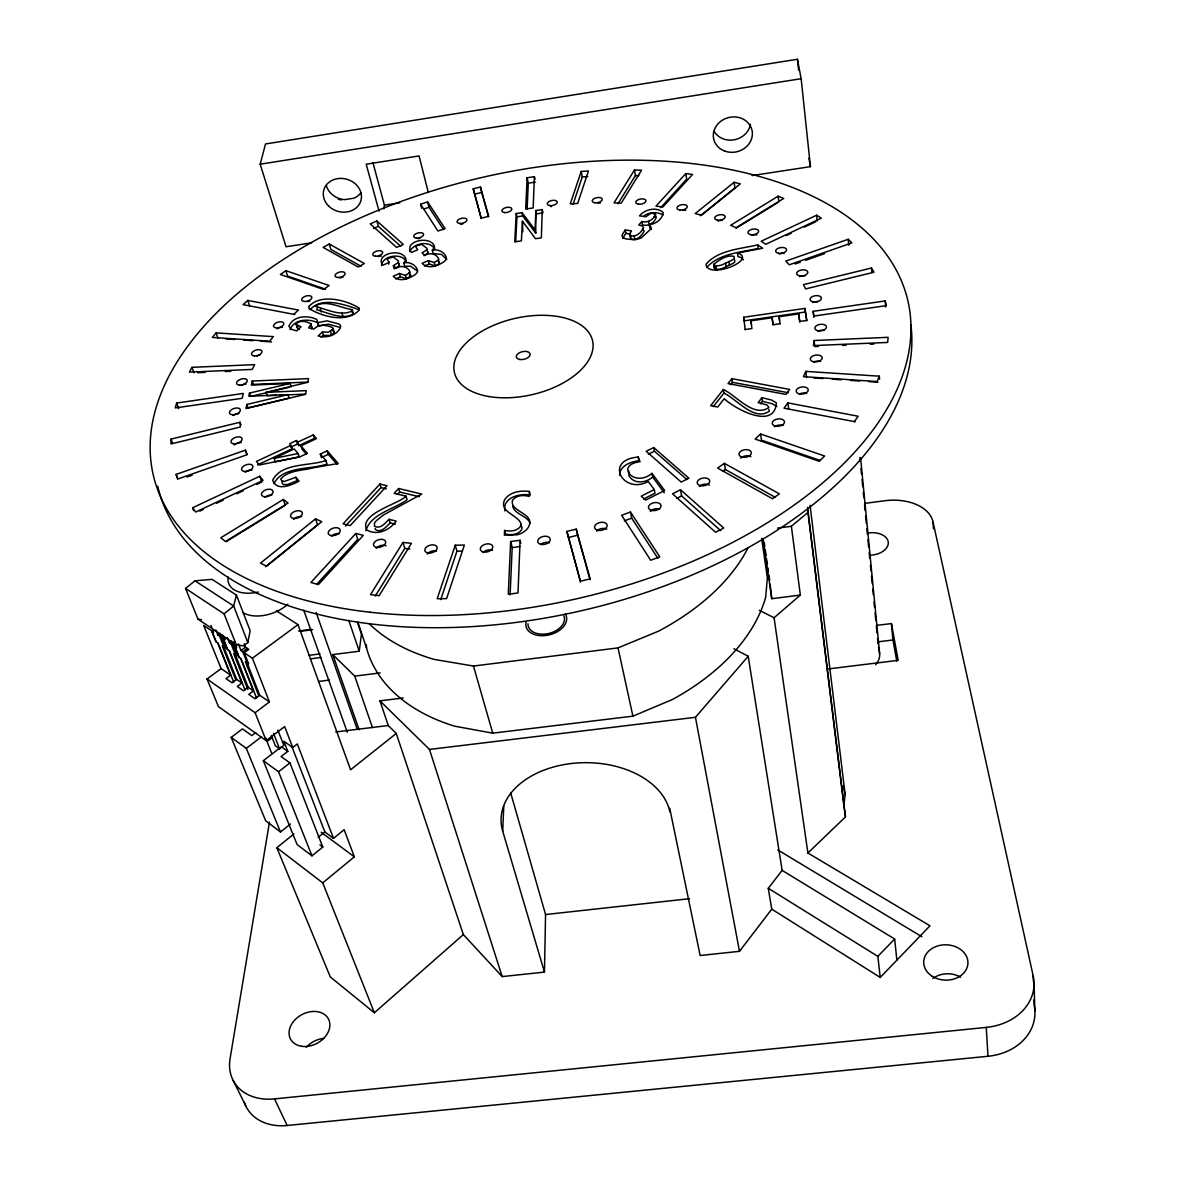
<?xml version="1.0" encoding="UTF-8"?>
<svg xmlns="http://www.w3.org/2000/svg" width="1185" height="1185" viewBox="0 0 1185 1185"><rect width="100%" height="100%" fill="white"/><g stroke="black" fill="none" stroke-linecap="round" stroke-linejoin="round"><path stroke-width="1.5" d="M403.107 697.995L379.97 700.868L388.25 725.531L396.264 733.471L463.35 934.58L502.188 976.588L544.463 972.1L545.559 914.539L510.705 793.002M535.013 229.831L535.901 210.53L542.271 209.552L541.352 237.844L535.531 238.718L522.466 221.254L521.37 240.866L514.749 241.858L516.23 213.522L521.992 212.648L535.013 229.831L535.724 233.178L522.718 215.951L521.992 212.648M529.384 491.479L529.221 496.456C523.548 494.797 516.304 495.167 512.498 500.277C509.432 512.216 536.124 513.061 528.406 527.132A15.361 9.465 -14.1 0 1 522.733 532.569A14.146 8.725 -14 0 1 517.134 534.791L504.366 535.146L504.603 530.421C510.068 531.635 516.853 531.28 520.496 526.421L521.207 524.2C518.349 514.779 498.322 511.979 504.81 499.507C510.113 491.745 520.719 490.309 529.384 491.479L530.258 495.093C520.215 492.96 502.099 497.582 504.914 510.928M520.082 540.286L518.008 592.974L508.261 594.248L510.646 541.53L520.082 540.286L520.837 543.322M534.405 176.654L533.176 207.923L525.696 209.064L527.103 177.78L534.405 176.654L534.983 179.365M544.463 972.1L502.707 831.174L503.773 805.993M510.098 594.9L512.187 547.603L510.646 541.53M527.132 209.034L528.273 183.216L527.103 177.78M535.724 233.178L535.901 210.53M515.682 241.666L516.971 216.84L516.23 213.522M522.807 231.727L522.466 221.254M273.898 483.613C282.86 465.927 310.914 469.808 327.016 464.016L325.89 460.535L320.305 454.092L327.178 450.848L338.229 463.483L314.232 467.616C303.286 470.726 288.577 469.823 280.741 479.125L282 481.08L284.533 481.436L295.835 477.229L299.079 481.14C291.673 485.08 276.623 491.834 272.683 480.147C281.689 462.461 309.759 466.342 325.89 460.535M619.607 475.363C619.607 465.601 630.894 461.735 638.908 460.669L638.211 457.025C603.254 460.091 623.414 495.108 648.18 481.48L654.298 489.583L654.979 493.256L643.603 498.989M340.228 327.445L328.127 324.157L318.424 326.038L318.632 324.231M318.424 326.038L316.928 319.58C307.937 314.914 293.199 315.654 288.873 326.275L291.495 329.356L296.724 330.911L301.02 326.838L296.087 324.32C299.301 319.491 307.034 321.357 311.122 323.935L311.773 328.867M733.959 648.758L748.209 656.268L782.13 870.383L768.265 888.291L771.761 909.162L880.248 977.432L929.988 925.796L807.903 853.022L845.468 816.909L843.809 805.074L845.157 794.617L810.081 505.314M359.129 729.708L332.778 654.594L359.218 651.217L361.44 634.227L357.44 622.243M814.125 340.51L813.384 345.59L887.639 342.435L888.128 337.325L814.125 340.51L814.806 346.568L818.494 346.405M383.851 208.827L384.429 205.183L372.875 162.493M269.469 822.123L230.068 1058.738A54.48 41.105 -29.9 0 0 274.505 1098.895L287.155 1125.483L987.964 1056.279A55.399 45 4.3 0 0 1034.09 1005.028L1033.912 999.562M409.699 251.531C413.787 243.118 428.926 240.155 434.806 248.761M247.828 642.537L250.153 630.716L236.422 595.063L212.071 579.376L194.962 580.798L185.527 588.441L197.999 619.133L236.304 644.862L243.251 645.884L247.828 642.537L233.652 605.994L236.422 595.063M246.91 404.455L248.095 407.833L289.125 398.056L287.999 394.649L246.91 404.455L245.962 408.573L305.552 394.324L306.248 390.635L266.136 392.324L267.292 395.716L276.386 395.331M291.214 386.814L290.103 383.436L249.517 393.065L248.791 396.249L287.999 394.649M266.136 392.324L307.848 382.296L308.544 378.607L252.272 381.037L251.339 385.11L290.103 383.436M311.122 323.935L308.618 327.949L314.04 329.015C318.869 323.653 327.06 324.971 332.852 327.801L334.274 332.304L333.34 333.74L329.386 335.548L323.431 335.281L321.313 337.31M311.625 242.851L286.044 246.747L260.182 164.197L265.514 143.963L797.431 59.25L801.149 78.699L810.436 166.655L751.971 175.587M176.595 403.048L175.247 407.921L242.184 398.293L243.31 393.435L176.595 403.048L178.713 408.618M289.94 329.593C294.235 318.972 308.989 318.232 317.965 322.912M630.598 236.289L630.761 238.852C636.478 241.31 641.944 235.771 644.166 231.016L642.522 229.149M628.88 471.052L628.909 475.615C633.842 484.487 646.018 483.05 652.639 477.037L651.943 473.363C645.321 479.377 633.145 480.829 628.183 471.956L627.68 468.875C629.146 463.661 635.427 462.431 640.063 461.676L638.211 457.025M440.731 599.595L456.921 551.232L455.233 545.218L464.372 545.056L446.597 598.618L437.206 598.721L455.233 545.218M573.081 204.324L582.25 176.935L581.198 171.455L588.441 170.981L577.673 203.45L570.252 203.909L581.198 171.455M622.643 238.496L625.873 233.356L625.265 229.964L631.472 230.882L629.546 234.408L630.761 238.852M879.3 376.178L877.167 381.54L803.474 376.652L805.8 371.379L879.3 376.178L879.566 379.259M388.784 261.826L388.71 264.166M282.637 481.199L281.956 482.591L283.215 484.546L287.392 484.561L297.02 480.695L295.835 477.229M706.69 267.469C719.132 253.442 740.921 252.39 758.178 248.406L757.733 244.91C740.447 248.909 718.643 249.946 706.171 263.974L706.171 265.366C710.393 278.949 757.63 259.619 737.529 253.027L738.003 256.523L741.573 257.767L743.35 259.885M446.775 259.53L441.457 254.419L433.206 253.56L432.347 250.242C437.976 248.761 444.701 252.035 446.375 257.678A9.361 4.725 -13.9 0 1 443.886 261.781C437.68 266.032 428.377 269.513 422.082 263.396L428.303 260.626L429.163 263.944L435.132 265.855L439.087 264.077L439.309 261.396M428.303 260.626L434.288 262.537L438.909 259.5C437.087 253.797 429.666 252.168 424.911 255.456L422.023 252.923L427.03 249.709L426.926 248.243L421.727 244.391L416.365 245.932L415.846 246.998L417.712 249.739L411.476 252.509C402.382 241.177 431.873 234.556 434.569 247.073L432.347 250.242M192 367.335L189.378 372.105L252.227 369.424L254.656 364.639L192 367.335L194.014 372.845M417.09 270.773L410.469 266.181L404.663 266.255L403.759 262.952C409.388 261.441 416.098 264.833 417.609 270.521A9.421 4.77 -14.4 0 1 415.031 274.668C408.825 278.919 399.449 282.548 393.213 276.268L399.493 273.468L400.382 276.786L406.322 278.742L411.002 275.69L409.077 272.506M399.493 273.468L405.418 275.424L410.114 272.357C408.44 266.551 400.96 264.892 396.205 268.225L393.39 265.647L398.441 262.389L398.382 260.893L393.272 256.982L387.865 258.537L387.332 259.619L389.139 262.403L382.844 265.203C373.986 253.738 403.463 246.998 406.04 259.737L403.759 262.952M375.29 596.04L404.766 548.388L402.959 542.434L411.417 543.337L379.126 595.685L370.49 594.648L402.959 542.434M617.948 203.761L635.412 175.528L634.464 170.003L641.529 170.196L621.221 203.124L614.023 202.887L634.464 170.003M352.019 312.188L353.426 313.877C343.22 320.543 327.312 312.499 316.602 309.729L317.254 308.293M734.552 259.915L734.907 261.811L733.204 263.292L721.872 268.654L716.555 269.632L714.185 267.884L715.073 266.521M352.449 310.544C342.213 317.195 326.305 309.181 315.58 306.411L315.654 305.73C326.364 299.524 341.221 308.13 352.197 309.64L353.426 313.877M713.666 264.388C718.88 260.152 726.938 254.508 734.063 256.419L734.419 258.315L732.715 259.796L721.354 265.159L716.036 266.136L713.666 264.388L714.185 267.884M333.252 328.956L328.363 332.2L322.394 331.933L318.158 336.007C326.29 338.243 336.066 335.799 340.243 328.008A9.717 5.051 -15.9 0 0 339.221 324.098L327.104 320.824L317.402 322.705M299.227 329.43L297.139 327.638L298.027 326.349M854.341 421.653L858.147 416.246L787.906 402.915L783.981 408.188L855.155 421.756M625.265 229.964L622.036 235.089L622.569 237.356L625.724 238.911L634.168 239.726A9.524 4.873 -10.8 0 0 641.47 237.696L650.358 229.475L651.172 227.461L649.291 224.572C655.601 224.158 662.711 218.958 663.215 212.5C656.668 206.575 644.862 209.182 639.515 215.863L645.766 216.766L651.483 212.989L655.572 214.441C653.527 219.773 647.558 223.106 641.929 221.521L638.73 225.017L641.929 225.757L643.588 227.609C641.352 232.364 635.871 237.904 630.153 235.445M761.94 397.671L758.178 402.604L767.169 405.033L768.887 407.433C753.897 418.32 736.359 395.42 723.368 389.509L710.659 405.655L717.695 407.033L724.213 398.708C734.582 408.647 774.501 430.525 776.368 402.856L771.746 400.1L761.94 397.671L762.429 401.33L760.563 403.804M669.718 808.303L700.142 955.51L739.484 951.333L771.761 909.162M310.1 309.67C322.29 296.161 344.657 304.752 358.981 309.64M713.34 406.603L723.917 393.139L723.368 389.509M730.508 384.755L732.419 382.296L731.886 378.667L789.699 389.421L785.936 394.427L728.034 383.57L731.886 378.667M216.1 332.881L212.382 337.429L269.721 341.221L273.32 336.614L216.1 332.881L218.025 338.347M379.97 700.868L429.474 749.424L695.447 717.295L748.209 656.268M397.449 494.456L399.656 492.042L398.604 488.501L421.816 494.056L383.362 515.016L376 521.015L374.46 523.103L374.49 526.155C380.296 529.665 385.406 522.866 389.05 519.311L396.131 521.074C389.687 530.243 377.067 536.124 366.683 529.843C358.67 513.668 398.96 503.951 406.04 496.174L407.077 499.729C394.101 509.402 370.92 513.505 365.839 530.776M316.676 584.338L357.752 539.368L355.841 533.457L310.87 582.502L318.409 584.575L363.306 535.368L355.841 533.457M660.667 207.642L686.678 179.172L685.819 173.573L692.544 174.447L662.815 207.034L656.016 206.072L685.819 173.573M398.604 488.501L394.19 493.33L406.04 496.174M345.442 526.036L381.037 487.568L379.97 484.043L343.058 523.814L350.168 525.622L387.021 485.731L379.97 484.043M880.248 977.432L877.833 956.354L894.675 939.038L782.13 870.383M395.434 524.2L390.132 522.866C386.503 526.421 381.392 533.235 375.615 529.71L375.082 528.406M293.806 314.38L298.427 310.055L247.769 300.442L243.103 304.663L294.754 314.514M760.577 433.991L755.112 439.057L819.205 461.291L824.642 456.032L760.577 433.991L761.437 440.139L820.168 460.476M427.77 251.546L427.874 253.012L424.037 255.649M399.271 264.196L399.345 265.692L395.449 268.358M293.895 834.003L276.816 847.675L330.304 976.944L374.371 1012.775L463.35 934.58M807.903 853.022L774.072 617.755L800.349 595.063L791.373 526.288L808.17 512.275L807.474 507.387M236.304 644.862L224.098 613.874L233.652 605.994L194.962 580.798M374.371 1012.775L322.735 882.884L354.345 856.844L344.139 829.707L333.503 838.358L324.853 831.959L291.747 746.254M287.792 751.364L281.363 746.802L263.322 760.696L297.109 844.579L311.981 855.837L322.794 847.053L289.94 762.888L281.097 756.548L287.792 751.364L283.837 741.217L292.739 747.498L297.331 743.943L333.503 838.358M318.158 837.351L324.853 831.959M265.44 566.756L317.521 524.733L315.536 518.867L260.463 563.156L266.669 566.149L321.772 521.681L315.536 518.867M700.409 215.759L734.893 187.941L734.122 182.283L740.344 183.853L701.476 215.226L695.24 213.552L734.122 182.283M255.782 732.552L251.798 735.574L242.451 728.893L231.194 737.411L265.707 820.805L280.49 831.988L290.429 824.064M396.264 733.471L350.567 769.791L298.027 624.628L276.46 610.853M311.981 855.837L278.564 771.746L289.94 762.888M271.306 735.529L275.35 745.765L279.556 748.772L283.852 745.454L277.853 730.078M207.019 678.975L255.101 712.718L269.41 701.935L259.693 695.225L254.997 698.75L248.776 694.41L253.442 690.914L248.139 687.256L243.458 690.736L237.311 686.456L241.977 682.99L236.719 679.375L232.067 682.812L225.98 678.59L230.631 675.169L221.151 668.621L207.019 678.975L218.455 706.63L266.21 740.669L284.652 726.553L292.739 747.498M272.476 737.396L268.195 740.669L265.41 738.699M231.194 737.411L246.317 748.372L261.515 736.774M244.614 646.58L248.776 649.38L244.228 652.713L252.405 658.223L298.027 624.628M235.282 654.787L237.533 653.142M238.363 643.84L240.999 650.55L245.547 647.217L244.243 643.87M235.489 654.935L237.741 653.291M240.999 650.55L242.806 651.765L247.354 648.432M234.793 643.188L232.527 644.847L234.497 646.166L236.763 644.507M227.342 637.678L229.342 642.7L231.608 641.041M226.024 645.366L223.772 646.995L236.719 679.375M226.231 645.514L223.98 647.143L219.581 636.138L217.818 634.953L215.818 629.946M229.342 642.7L231.119 643.899L234.526 641.426M217.818 634.953L220.084 633.308M219.581 636.138L221.847 634.493M235.845 679.953L222.232 645.943L225.372 648.077L220.973 637.071L223.239 635.427M285.881 270.654L280.401 274.49L323.609 289.466L329.089 285.511L285.881 270.654L287.585 276.061L325.564 289.214M722.643 471.378L725.383 469.512L775.405 497.419M724.42 463.35L717.562 468.031L772.472 498.737L779.404 493.878L724.42 463.35L725.383 469.512M226.113 541.678L285.304 505.299L283.274 499.492L220.78 537.797L225.461 541.515L288.088 503.033L283.274 499.492M736.033 228.231L777.316 202.857M778.16 196.177L730.656 225.298L736.137 227.683L783.715 198.443L778.16 196.177L778.856 201.909M644.136 215.7C649.558 211.922 657.379 211.671 663.067 214.915M329.267 244.021L323.149 247.413L358.181 267.01L364.373 263.514L329.267 244.021L330.867 249.413L361.144 266.314M641.929 221.521L642.522 224.913C648.151 226.498 654.105 223.18 656.135 217.833L655.112 213.507M680.531 489.76L672.517 493.819L715.577 532.272L723.768 528.036L680.531 489.76L681.612 495.908L720.717 530.673M676.828 498.337L681.612 495.908M654.298 489.583L641.263 496.13L645.618 500.114L664.652 490.516L651.943 473.363M653.72 447.56L646.195 451.292L681.212 482.088L688.885 478.222L653.72 447.56L654.387 451.204L686.826 479.54M648.373 454.196L654.387 451.204M337.132 464.446L328.304 454.329L321.431 457.558L320.305 454.092M192.592 507.758L259.782 476.251L263.085 480.369L195.703 512.024L192.592 507.758L193.703 510.617M816.643 215.226L761.2 241.222L765.762 244.288L821.338 218.173L816.643 215.226L817.25 221.032M199.85 511.135L203.198 509.55M216.603 503.255L223.298 500.114M236.704 493.819L243.399 490.664M256.804 484.369L261.826 482.014L259.782 476.251M786.336 235.563L791.224 233.267M804.245 227.15L815.635 221.802M291.08 445.279L256.434 461.424L259.322 464.994L300.368 456.655L307.389 453.351L300.975 445.856L316.484 438.613L313.255 434.939L297.761 442.109L296.443 440.568L289.732 443.679L292.251 448.715L257.649 464.861M313.255 434.939L314.38 438.391L298.916 445.545L297.583 444.005L290.903 447.13L292.251 448.715M274.061 458.373L294.206 448.952L298.102 453.529L299.257 456.995L275.246 461.809L274.061 458.373L298.102 453.529M395.686 278.89L400.382 276.786M424.511 266.018L429.163 263.944M373.394 228.542L378.341 226.379L400.841 246.376M376.86 220.988L370.238 223.876L396.59 247.413L403.344 244.436L376.86 220.988L378.341 226.379M357.929 622.288L366.535 648.047A206.131 133.505 -13.3 0 0 454.566 726.168L492.738 733.159L632.908 716.155L672.191 699.609A206.131 133.505 -13.3 0 0 765.688 597.181L767.362 577.806L761.659 538.286M369.068 623.562A212.322 131.683 -13.3 0 0 434.258 659.423L473.467 666.044L618.037 647.899L658.653 631.101A212.322 131.683 -13.3 0 0 747.883 548.107M630.479 512.024L621.621 515.282L650.669 560.238L659.793 556.846L630.479 512.024L631.694 518.156L657.942 558.402M624.332 520.867L631.694 518.156M176.091 474.4L245.384 450.167L247.161 454.699L177.646 479.051L176.091 474.4L177.765 478.666M848.223 239.266L785.788 261.1L789.269 264.803L851.867 242.881L848.223 239.266L848.771 245.162M186.949 477.051L192.133 475.244M795.15 263.959L800.334 262.137M805.519 260.315L824.553 253.649M423.741 209.034L428.97 207.286L443.546 229.623M420.616 204.235L427.607 201.894L445.086 228.616L437.932 231.031L420.616 204.235L421.653 208.279M566.889 531.428L576.236 529.117L590.16 578.858L580.502 581.228L566.889 531.428L580.457 582.057M568.296 537.516L577.613 535.22L590.056 579.687M240.022 422.245L240.303 427.015L171.04 443.931L170.995 439.102L240.022 422.245L241.029 425.059M871.523 268.003L803.43 284.637L805.637 288.903L873.952 272.209L871.523 268.003L871.908 272.491M473.245 188.77L480.458 187.023L488.664 216.366L481.273 218.173L473.245 188.77L481.14 218.455M474.518 194.192L481.717 192.444L488.487 216.677M289.451 387.228L250.687 396.442L249.517 393.065M737.529 253.027L762.651 248.228L757.733 244.91M260.182 164.197L801.149 78.699M384.429 205.183L399.73 202.828M528.273 183.216L535.561 182.09M516.971 216.84L522.718 215.951M536.598 213.848L542.967 212.87L542.271 209.552M745.187 329.608L743.676 317.254L804.911 308.411L806.866 320.454L799.801 321.461L798.631 313.906L779.108 316.721L779.552 320.32M804.911 308.411L805.326 312.01L744.165 320.824L743.676 317.254M813.147 311.314L885.225 300.931L886.262 305.656L813.932 316.054L813.147 311.314L813.799 317.313M745.098 329.548L751.912 328.556L750.979 320.779L772.116 317.728L773.064 324.734L780.1 323.727M512.187 547.603L520.037 546.552M864.591 503.418L884.736 500.751A43.415 27.522 -5.1 0 1 932.98 521.77L1033.187 975.847L1033.35 981.313M777.508 528.11L791.373 526.288M298.531 630.998L311.388 629.339M300.027 631.338L312.633 629.724M309.033 655.335L320.024 653.927M763.199 539.19L771.761 598.706L800.349 595.063M310.426 658.845L321.372 657.453M332.778 654.594L354.73 676.117L380.207 672.917M318.617 681.434L329.489 680.072M876.796 625.369L891.431 623.547L898.156 660.356L828.493 668.903M878.307 641.796L892.927 639.974L896.764 661.067M335.74 731.96L388.25 725.531M545.559 914.539L689.522 898.704M274.505 1098.895L986.29 1027.395A56.273 45.134 3.5 0 0 1033.187 975.847M582.25 176.935L587.686 176.58M197.702 372.697L205.049 372.386M225.283 371.527L230.808 371.29M842.491 345.383L846.179 345.235M870.175 344.213L873.863 344.065M307.819 382.074L253.442 384.384L252.272 381.037M280.03 395.183L305.537 394.116M456.921 551.232L462.387 551.143M635.412 175.528L638.937 175.632M225.402 338.836L234.6 339.443M243.814 340.065L253.027 340.673M260.404 341.161L271.454 341.902M813.843 377.956L823.012 378.563M832.166 379.17L841.335 379.778M850.504 380.4L859.658 381.007M868.827 381.614L877.996 382.222M404.766 548.388L409.832 548.951M625.873 233.356L630.524 234.052M197.999 619.133L201.465 619.666M732.419 382.296L788.351 392.753M762.429 401.33L772.235 403.759L776.842 406.529M381.037 487.568L386.325 488.842M399.656 492.042L419.283 496.752M654.179 216.396L655.675 216.899M759.289 610.305L774.072 617.755M332.096 330.171L334.274 332.304M777.804 849.926L921.886 936.742M768.265 888.291L877.833 956.354M185.527 588.441L224.098 613.874M220.973 637.071L222.913 638.374L227.313 649.395L229.46 650.846L245.043 690.025M247.147 662.83L245.339 661.615L258.76 695.788M246.924 662.682L248.569 663.793L244.228 652.713M723.917 393.139C736.892 399.064 754.401 421.993 769.391 411.106L768.813 409.358M263.322 760.696L278.564 771.746M321.12 832.24L354.345 856.844M319.906 844.905L322.794 847.053M310.722 326.156L312.173 327.253M276.816 847.675L322.735 882.884M651.32 229.357L649.869 227.979L649.291 224.572M406.366 261.396C401.034 252.346 382.577 255.738 381.496 265.484M306.411 454.314L302.131 449.308L300.975 445.856M652.639 477.037L664.267 492.782M520.763 524.585L522.096 527.843L521.4 530.05C517.771 534.909 511.002 535.264 505.521 534.05L504.603 530.421M530.184 523.474C527.132 515.342 514.823 514.616 512.661 506.291M233.208 1080.483L246.332 1107.012M246.317 748.372L280.49 831.988M221.151 668.621L203.642 625.399L211.478 630.672L215.907 641.663L218.025 643.1L233.726 682.175M210.93 625.458L213.611 632.109L211.863 630.924L216.277 641.914M217.64 642.848L230.631 675.169M223.743 636.478L225.061 639.826L223.298 638.626L227.683 649.647M229.06 650.58L241.977 682.99M231.119 643.899L248.139 687.256M247.902 689.537L233.712 653.735L236.896 655.883L232.527 644.847M265.633 738.077L271.735 753.467M255.101 712.718L266.21 740.669M234.689 642.611L236.674 647.632L234.882 646.432L239.237 657.482M256.508 697.965L241.029 658.697L238.852 657.216L234.497 646.166M240.644 658.43L253.442 690.914M242.806 651.765L259.693 695.225M273.528 733.396L279.556 748.772M252.405 658.223L269.41 701.935M170.995 439.102L172.625 443.308M303.73 610.201L347.309 732.271M245.384 450.167L246.91 454.447M316.114 612.423L357.07 728.879M354.73 676.117L372.445 727.59M348.775 620.333L359.218 651.217M297.761 442.109L298.916 445.545M296.443 440.568L297.583 444.005M247.769 300.442L249.591 305.878M327.178 450.848L328.304 454.329M296.087 324.32L297.139 327.638M429.474 749.424L502.188 976.588M322.394 331.933L323.431 335.281M330.585 331.548L331.607 334.896M320.365 308.737L321.387 312.055M389.05 519.311L390.132 522.866M341.828 312.781L342.82 316.114M473.467 666.044L492.738 733.159M393.39 265.647L394.294 268.951M379.022 211.108L366.195 164.211L419.075 155.916L428.348 192.622M398.441 262.389L399.345 265.692M405.418 275.424L406.322 278.742M409.417 273.631L410.306 276.949M427.03 249.709L427.874 253.012M434.288 262.537L435.132 265.855M438.243 260.759L439.087 264.077M427.607 201.894L428.97 207.286M480.458 187.023L481.717 192.444M843.172 785.966L845.157 794.617M576.236 529.117L577.613 535.22M618.037 647.899L632.908 716.155M695.447 717.295L739.484 951.333M808.866 158.212L810.436 166.655M634.153 236.037L634.76 239.444M878.544 647.365L879.64 653.676A23.404 16.797 -7.9 0 1 875.596 664.696M648.58 221.432L649.158 224.839M805.326 312.01L806.718 320.617M799.756 322.053L798.631 313.906M716.036 266.136L716.555 269.632M714.407 265.573L714.925 269.069M725.605 263.292L726.109 266.803M764.281 542.73L764.784 546.329M765.303 549.929L766.088 555.321M766.591 558.92L767.376 564.312M767.88 567.911L768.398 571.496M768.917 575.095L769.687 580.487M779.108 316.721L780.056 323.816M728.893 261.811L729.397 265.307M773.05 324.823L772.116 317.728M750.979 320.779L751.453 324.364M787.906 402.915L788.677 409.047M807.666 510.024L843.809 805.074M808.17 512.275L845.468 816.909M805.8 371.379L806.511 377.467M770.102 584.131L771.761 598.706M797.431 59.25L798.586 70.137M894.675 939.038L896.867 960.176M860.577 457.84L879.64 653.676M859.895 457.528L860.251 461.187M860.977 468.505L861.51 473.985M862.043 479.466L862.754 486.783M863.287 492.264L863.821 497.744M864.546 505.062L865.08 510.542M865.613 516.023L866.324 523.326M866.857 528.821L867.39 534.302M867.924 539.782L868.649 547.1M869.183 552.58L869.716 558.061M870.427 565.364L870.96 570.859M871.493 576.34L872.219 583.642M872.753 589.123L873.286 594.618M873.997 601.921L874.53 607.401M875.063 612.897L875.774 620.199M876.322 625.68L877.033 632.997M877.567 638.478L878.1 643.959M891.431 623.547L892.927 639.974M885.225 300.931L885.713 306.989M932.98 521.77L933.454 528.865M366.328 644.684L366.535 648.047M986.29 1027.395L987.964 1056.279M1034.001 981.758L1034.89 1010.938M258.345 592.041A31.047 18.56 -19.6 0 1 228.201 577.08M287.822 604.246A30.736 18.664 -19.8 0 1 242.747 612.423M287.155 1125.483A53.666 41.045 -30.6 0 1 244.228 1102.006M868.901 532.909A17.464 11.183 -5.5 0 1 888.306 542.671A17.464 11.183 -5.5 0 1 869.79 555.202M932.891 978.543A21.789 17.627 2.3 0 1 960.65 977.181M306.367 1047.214A21.167 16.205 -29 0 1 323.668 1038.43M502.707 831.174A84.831 57.265 0 0 1 571.614 763.481A84.831 57.265 0 0 1 669.895 811.888M817.828 331.252A5.881 3.274 -7.4 0 1 823.901 330.422M812.925 302.575A5.747 3.14 -7.6 0 1 818.02 301.582M550.877 206.679A5.066 2.518 -12 0 1 551.573 206.397M293.524 519.4A6.132 3.599 -18.3 0 1 301.745 516.66M699.313 486.383A6.34 3.91 -9.6 0 1 709.459 485.124M813.517 362.032A5.999 3.422 -7.4 0 1 820.509 361.469M799.534 393.953A6.103 3.555 -7.6 0 1 806.644 393.464M774.412 426.793A6.206 3.688 -8 0 1 783.078 425.519M740.788 458.106A6.28 3.807 -8.7 0 1 750.846 456.729M682.708 210.367A5.229 2.637 -10 0 1 685.789 210.382M752.149 235.222A5.407 2.8 -8.8 0 1 756.978 234.956M331.622 535.99A6.236 3.718 -17.8 0 1 339.354 533.694M650.313 511.52A6.384 3.985 -10.8 0 1 659.66 509.061M233.282 415.461A5.673 3.051 -18.1 0 1 238.896 413.609M240.985 385.54A5.555 2.933 -17.7 0 1 245.828 384.221M234.2 444.982A5.792 3.185 -18.4 0 1 241.296 442.538M460.846 224.498A5.051 2.503 -13.4 0 1 463.054 223.758M418.275 238.777A5.081 2.518 -14.1 0 1 419.786 238.333M779.108 254.02A5.51 2.903 -8.3 0 1 784.07 253.383M265.159 497.182A6.029 3.451 -18.5 0 1 271.898 495.019M245.339 472.045A5.91 3.318 -18.5 0 1 251.975 470.001M597.995 203.168A5.11 2.548 -11.3 0 1 600.306 203.035M482.991 552.566A6.399 3.999 -14.8 0 1 492.456 550.403M427.252 554.047A6.369 3.925 -16.1 0 1 436.45 551.084M376.134 548.359A6.31 3.836 -17 0 1 385.984 545.826M378.148 256.552A5.125 2.548 -14.8 0 1 381.214 256.108M799.475 276.742A5.629 3.022 -7.9 0 1 805.267 275.809M596.662 531.191A6.414 4.029 -12.1 0 1 606.824 529.147M540.686 544.463A6.414 4.029 -13.5 0 1 549.559 542.789M910.865 324.69A385.392 216.707 -13 0 1 571.674 612.897A385.392 216.707 -13 0 1 157.694 486.161M307.359 301.612A5.244 2.666 -16.1 0 1 309.729 301.138M339.858 277.986A5.17 2.592 -15.4 0 1 342.969 277.26M256.612 356.078A5.436 2.829 -17.2 0 1 259.856 355.219M718.125 221.121A5.303 2.711 -9.4 0 1 722.109 220.351M277.142 328.867A5.332 2.74 -16.7 0 1 279.305 327.815M280.104 327.578A5.332 2.74 -16.7 0 1 282.489 327.282M565.423 614.097A20.797 13.657 -14 0 1 547.929 635.16A20.797 13.657 -14 0 1 526.155 621.725M563.912 615.963A18.575 12.206 -14 0 1 548.344 633.56A18.575 12.206 -14 0 1 527.977 623.769M341.339 199.998A29.669 25.803 17.3 0 1 338.362 199.198M750.46 124.262A19.449 17.464 -14.3 0 1 734.493 139.741A19.449 17.464 -14.3 0 1 714.155 131.372M360.921 192.711A19.108 16.575 17 0 1 353.915 198.206L344.479 199.643A19.108 16.575 17 0 1 326.423 185.823M309.063 306.352L308.915 308.456C321.979 316.588 346.731 323.535 359.055 310.218L359.277 308.13C347.042 300.353 320.779 293.169 309.063 306.352M301.849 1046.325A21.478 16.235 -28.3 0 0 329.667 1022.551A21.478 16.235 -28.3 0 0 296.857 1018.048A21.478 16.235 -28.3 0 0 301.849 1046.325M931.529 975.818A22.13 17.671 1.6 0 0 967.597 965.819A22.13 17.671 1.6 0 0 938.342 945.763A22.13 17.671 1.6 0 0 931.529 975.818M817.754 330.689A5.895 3.274 -7.5 0 0 826.493 327.016A5.895 3.274 -7.5 0 0 817.665 325.001A5.895 3.274 -7.5 0 0 817.754 330.689M488.99 396.56A70.893 39.075 -13 0 0 593.092 345.353A70.893 39.075 -13 0 0 488.294 327.786A70.893 39.075 -13 0 0 488.99 396.56M416.409 238.096A5.095 2.518 -14.1 0 0 423.608 234.304A5.095 2.518 -14.1 0 0 415.92 233.741A5.095 2.518 -14.1 0 0 416.409 238.096M812.984 301.82A5.762 3.14 -7.6 0 0 821.457 298.176A5.762 3.14 -7.6 0 0 812.747 296.368A5.762 3.14 -7.6 0 0 812.984 301.82M550.018 205.597A5.081 2.503 -12 0 0 557.231 202.013A5.081 2.503 -12 0 0 549.499 201.272A5.081 2.503 -12 0 0 550.018 205.597M293.687 518.467A6.147 3.585 -18.2 0 0 302.397 513.194A6.147 3.585 -18.2 0 0 293.258 512.142A6.147 3.585 -18.2 0 0 293.687 518.467M504.632 212.559A5.066 2.488 -12.7 0 0 511.816 208.915A5.066 2.488 -12.7 0 0 504.129 208.249A5.066 2.488 -12.7 0 0 504.632 212.559M742.402 457.188A6.295 3.807 -8.7 0 0 751.394 452.626A6.295 3.807 -8.7 0 0 741.677 450.641A6.295 3.807 -8.7 0 0 742.402 457.188M813.236 361.677A6.014 3.407 -7.4 0 0 822.242 357.959A6.014 3.407 -7.4 0 0 813.34 355.722A6.014 3.407 -7.4 0 0 813.236 361.677M798.986 393.805A6.118 3.555 -7.6 0 0 808.274 390.072A6.118 3.555 -7.6 0 0 799.327 387.599A6.118 3.555 -7.6 0 0 798.986 393.805M774.96 425.993A6.221 3.688 -8 0 0 784.529 422.245A6.221 3.688 -8 0 0 775.597 419.52A6.221 3.688 -8 0 0 774.96 425.993M679.79 210.012A5.244 2.637 -10 0 0 687.285 206.486A5.244 2.637 -10 0 0 679.257 205.479A5.244 2.637 -10 0 0 679.79 210.012M638.582 204.22A5.17 2.577 -10.7 0 0 645.958 200.695A5.17 2.577 -10.7 0 0 638.048 199.776A5.17 2.577 -10.7 0 0 638.582 204.22M717.577 220.173A5.318 2.711 -9.4 0 0 725.205 216.648A5.318 2.711 -9.4 0 0 717.058 215.507A5.318 2.711 -9.4 0 0 717.577 220.173M331.607 535.679A6.251 3.718 -17.8 0 0 340.273 530.199A6.251 3.718 -17.8 0 0 330.822 529.206A6.251 3.718 -17.8 0 0 331.607 535.679M700.513 485.687A6.369 3.896 -9.6 0 0 709.785 481.125A6.369 3.896 -9.6 0 0 700.142 478.918A6.369 3.896 -9.6 0 0 700.513 485.687M651.572 510.424A6.414 3.97 -10.8 0 0 661.097 505.862A6.414 3.97 -10.8 0 0 651.617 503.462A6.414 3.97 -10.8 0 0 651.572 510.424M239.622 385.155A5.569 2.933 -17.7 0 0 247.235 380.429A5.569 2.933 -17.7 0 0 238.792 380.118A5.569 2.933 -17.7 0 0 239.622 385.155M232.69 414.765A5.688 3.051 -18.1 0 0 240.377 409.817A5.688 3.051 -18.1 0 0 231.697 409.536A5.688 3.051 -18.1 0 0 232.69 414.765M594.989 202.783A5.11 2.533 -11.3 0 0 602.276 199.228A5.11 2.533 -11.3 0 0 594.47 198.413A5.11 2.533 -11.3 0 0 594.989 202.783M234.349 443.871A5.806 3.17 -18.4 0 0 242.11 438.702A5.806 3.17 -18.4 0 0 233.178 438.48A5.806 3.17 -18.4 0 0 234.349 443.871M245.132 471.571A5.925 3.318 -18.5 0 0 252.909 466.149A5.925 3.318 -18.5 0 0 243.71 466.001A5.925 3.318 -18.5 0 0 245.132 471.571M265.247 496.796A6.043 3.451 -18.5 0 0 273.024 491.153A6.043 3.451 -18.5 0 0 263.529 491.064A6.043 3.451 -18.5 0 0 265.247 496.796M778.575 253.294A5.525 2.903 -8.4 0 0 786.573 249.724A5.525 2.903 -8.4 0 0 778.145 248.287A5.525 2.903 -8.4 0 0 778.575 253.294M459.78 223.461A5.066 2.503 -13.4 0 0 466.964 219.758A5.066 2.503 -13.4 0 0 459.291 219.136A5.066 2.503 -13.4 0 0 459.78 223.461M750.875 234.66A5.421 2.8 -8.9 0 0 758.667 231.105A5.421 2.8 -8.9 0 0 750.386 229.831A5.421 2.8 -8.9 0 0 750.875 234.66M483.599 552.062A6.414 3.985 -14.8 0 0 492.842 546.877A6.414 3.985 -14.8 0 0 483.243 545.07A6.414 3.985 -14.8 0 0 483.599 552.062M428.733 553.114A6.384 3.925 -16 0 0 437.161 547.307A6.384 3.925 -16 0 0 427.133 546.492A6.384 3.925 -16 0 0 428.733 553.114M377.126 547.455A6.325 3.836 -17 0 0 385.703 541.812A6.325 3.836 -17 0 0 375.941 540.893A6.325 3.836 -17 0 0 377.126 547.455M375.438 256.212A5.125 2.548 -14.8 0 0 382.681 252.316A5.125 2.548 -14.8 0 0 374.949 251.798A5.125 2.548 -14.8 0 0 375.438 256.212M799.623 275.824A5.644 3.007 -7.9 0 0 807.844 272.209A5.644 3.007 -7.9 0 0 799.268 270.61A5.644 3.007 -7.9 0 0 799.623 275.824M598.321 530.436A6.429 4.014 -12.1 0 0 607.15 525.103A6.429 4.014 -12.1 0 0 597.077 523.592A6.429 4.014 -12.1 0 0 598.321 530.436M541.234 544.463A6.429 4.029 -13.5 0 0 550.299 539.19A6.429 4.029 -13.5 0 0 540.419 537.516A6.429 4.029 -13.5 0 0 541.234 544.463M519.608 359.455A7.08 3.91 -13 0 0 530.169 354.478A7.08 3.91 -13 0 0 519.859 352.537A7.08 3.91 -13 0 0 519.608 359.455M370.135 612.23A387.258 215.922 -13 0 0 909.532 309.329A387.258 215.922 -13 0 0 311.966 242.17A387.258 215.922 -13 0 0 370.135 612.23M254.464 355.93A5.451 2.829 -17.2 0 0 262.003 351.412A5.451 2.829 -17.2 0 0 253.753 351.041A5.451 2.829 -17.2 0 0 254.464 355.93M276.386 327.83A5.347 2.726 -16.7 0 0 283.837 323.49A5.347 2.726 -16.7 0 0 275.764 323.09A5.347 2.726 -16.7 0 0 276.386 327.83M304.486 301.494A5.258 2.651 -16.1 0 0 311.862 297.316A5.258 2.651 -16.1 0 0 303.923 296.887A5.258 2.651 -16.1 0 0 304.486 301.494M337.829 277.468A5.184 2.592 -15.4 0 0 345.116 273.439A5.184 2.592 -15.4 0 0 337.295 272.965A5.184 2.592 -15.4 0 0 337.829 277.468M725.057 151.191A19.641 17.568 -13.8 0 0 752.268 131.728A19.641 17.568 -13.8 0 0 721.25 120.944A19.641 17.568 -13.8 0 0 725.057 151.191M328.645 206.027A19.301 16.664 16.6 0 0 360.714 201.228A19.301 16.664 16.6 0 0 337.71 178.624A19.301 16.664 16.6 0 0 328.645 206.027"/></g></svg>
